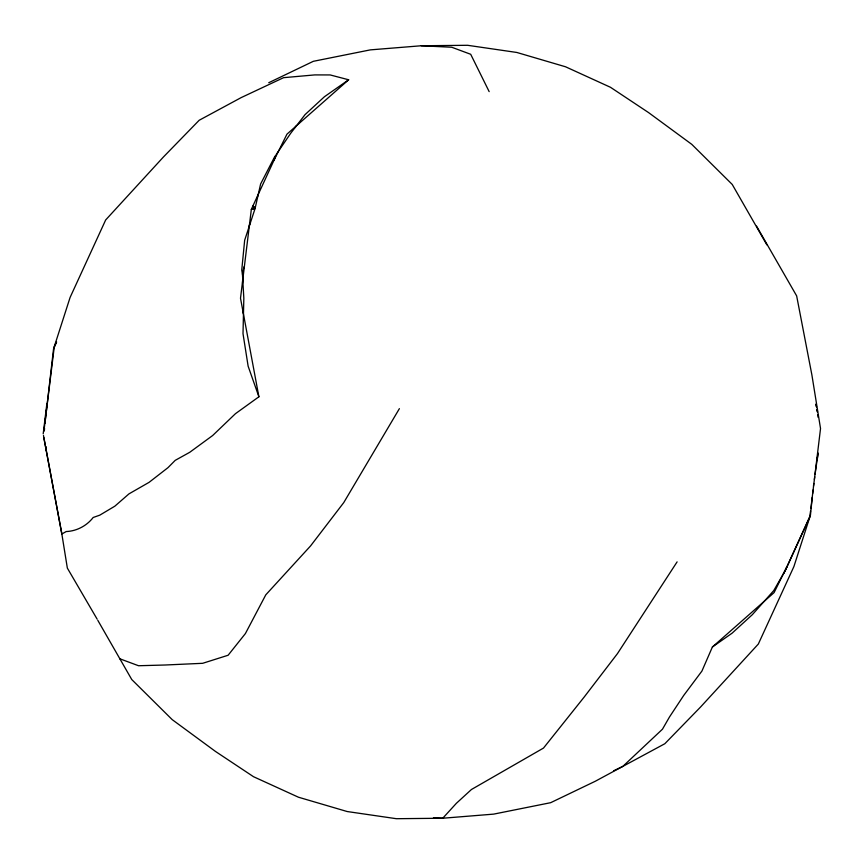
<?xml version="1.0" encoding="UTF-8"?>
<svg xmlns="http://www.w3.org/2000/svg" width="864" height="864" viewBox="0 0 864 864"><rect width="100%" height="100%" fill="white"/><g stroke="black" fill="none" stroke-linecap="round" stroke-linejoin="round"><path stroke-width="1.3" d="M242.579 283.36L242.665 278.078M44.334 430.985L44.55 428.371M44.982 423.144L53.536 348.948L56.624 341.971M812.257 497.362L810.464 515.052L785.516 570.067L773.744 590.587L752.317 614.693L732.078 633.193L712.39 646.996L701.924 671.069L683.716 695.434L669.47 717.012L662.472 729.194L622.847 766.39L613.678 770.753M812.624 493.7L812.992 490.039M810.853 508.615L820.53 428.533L811.89 374.944L796.651 295.898L756.562 226.13M43.999 430.423L54.302 346.572L70.103 297.421L105.667 219.964L163.469 156.946L199.174 120.269L241.153 97.61L283.576 77.674L314.766 74.909L330.178 74.941L348.656 79.78L286.967 134.147L274.05 160.142L251.338 209.358L240.505 298.242L258.898 396.792L235.44 413.694L212.652 435.532L189.713 452.315L175.219 460.35L167.972 467.672L149.083 482.339L128.952 493.884L114.869 506.164L99.781 515.16L93.172 517.493C86.767 525.82 76.669 531.133 66.193 531.554L61.852 534.017L67.349 568.102L97.135 619.142M817.236 459.832L818.046 453.244L815.098 474.152M43.2 433.825L46.807 404.19M97.794 620.309L131.76 679.547L172.206 719.636L215.449 751.421L253.508 776.704L298.436 797.213L347.177 811.534L396.392 818.705L442.746 818.24L493.657 814.126L550.67 802.688L595.274 781.261L664.826 743.731L700.531 707.054L758.333 644.036L793.897 566.579L809.698 517.428L810.529 511.132M813.478 486.151L813.845 483.484M814.374 479.477L814.741 476.82M258.898 396.792L248.13 366.185L243.011 333.688L243.832 298.21L242.449 274.298L243.853 266.965M249.07 226.822L249.934 222.977M253.238 208.948L254.07 206.507M257.44 196.754L258.282 194.324M274.05 160.142L276.318 154.354L290.671 133.326L305.024 114.653L324.421 96.746L348.656 79.78M783.994 573.091L809.698 517.428M54.302 346.572L56.43 341.939M786.953 566.611L774.068 592.628L712.39 646.996M817.981 453.632L817.96 453.092M399.395 408.64L343.753 502.6L310.543 545.951L265.788 594.842L245.408 633.55L228.118 655.247L202.684 663.304L165.035 665.01L138.542 665.734L119.599 658.703M677.106 561.87L617.458 653.616L584.248 696.967L543.499 748.073L471.442 789.502L456.397 803.282L442.746 818.24L433.458 817.787M275 156.103L260.615 183.989L255.053 208.613L244.663 240.235L241.747 270.043L242.449 274.298M294.916 127.634L296.492 125.755M268.726 82.739L313.33 61.312L370.343 49.874L421.254 45.76L467.608 45.295L516.823 52.466L565.564 66.787L610.492 87.296L648.551 112.579L691.794 144.364L732.24 184.453L766.865 244.858M251.338 209.358L255.053 208.613L252.893 205.999M421.254 45.76L451.753 47.25L470.696 54.281L489.164 91.627M43.794 437.519L61.852 534.017L43.47 435.467M816.016 404.492L816.502 407.02M816.977 409.547L817.463 412.074L816.955 409.363M815.972 404.071L816.469 406.717M817.798 414.623L818.003 417.204M243.032 309.571L243.346 313.448M45.997 446.796L46.3 450.673"/></g></svg>
